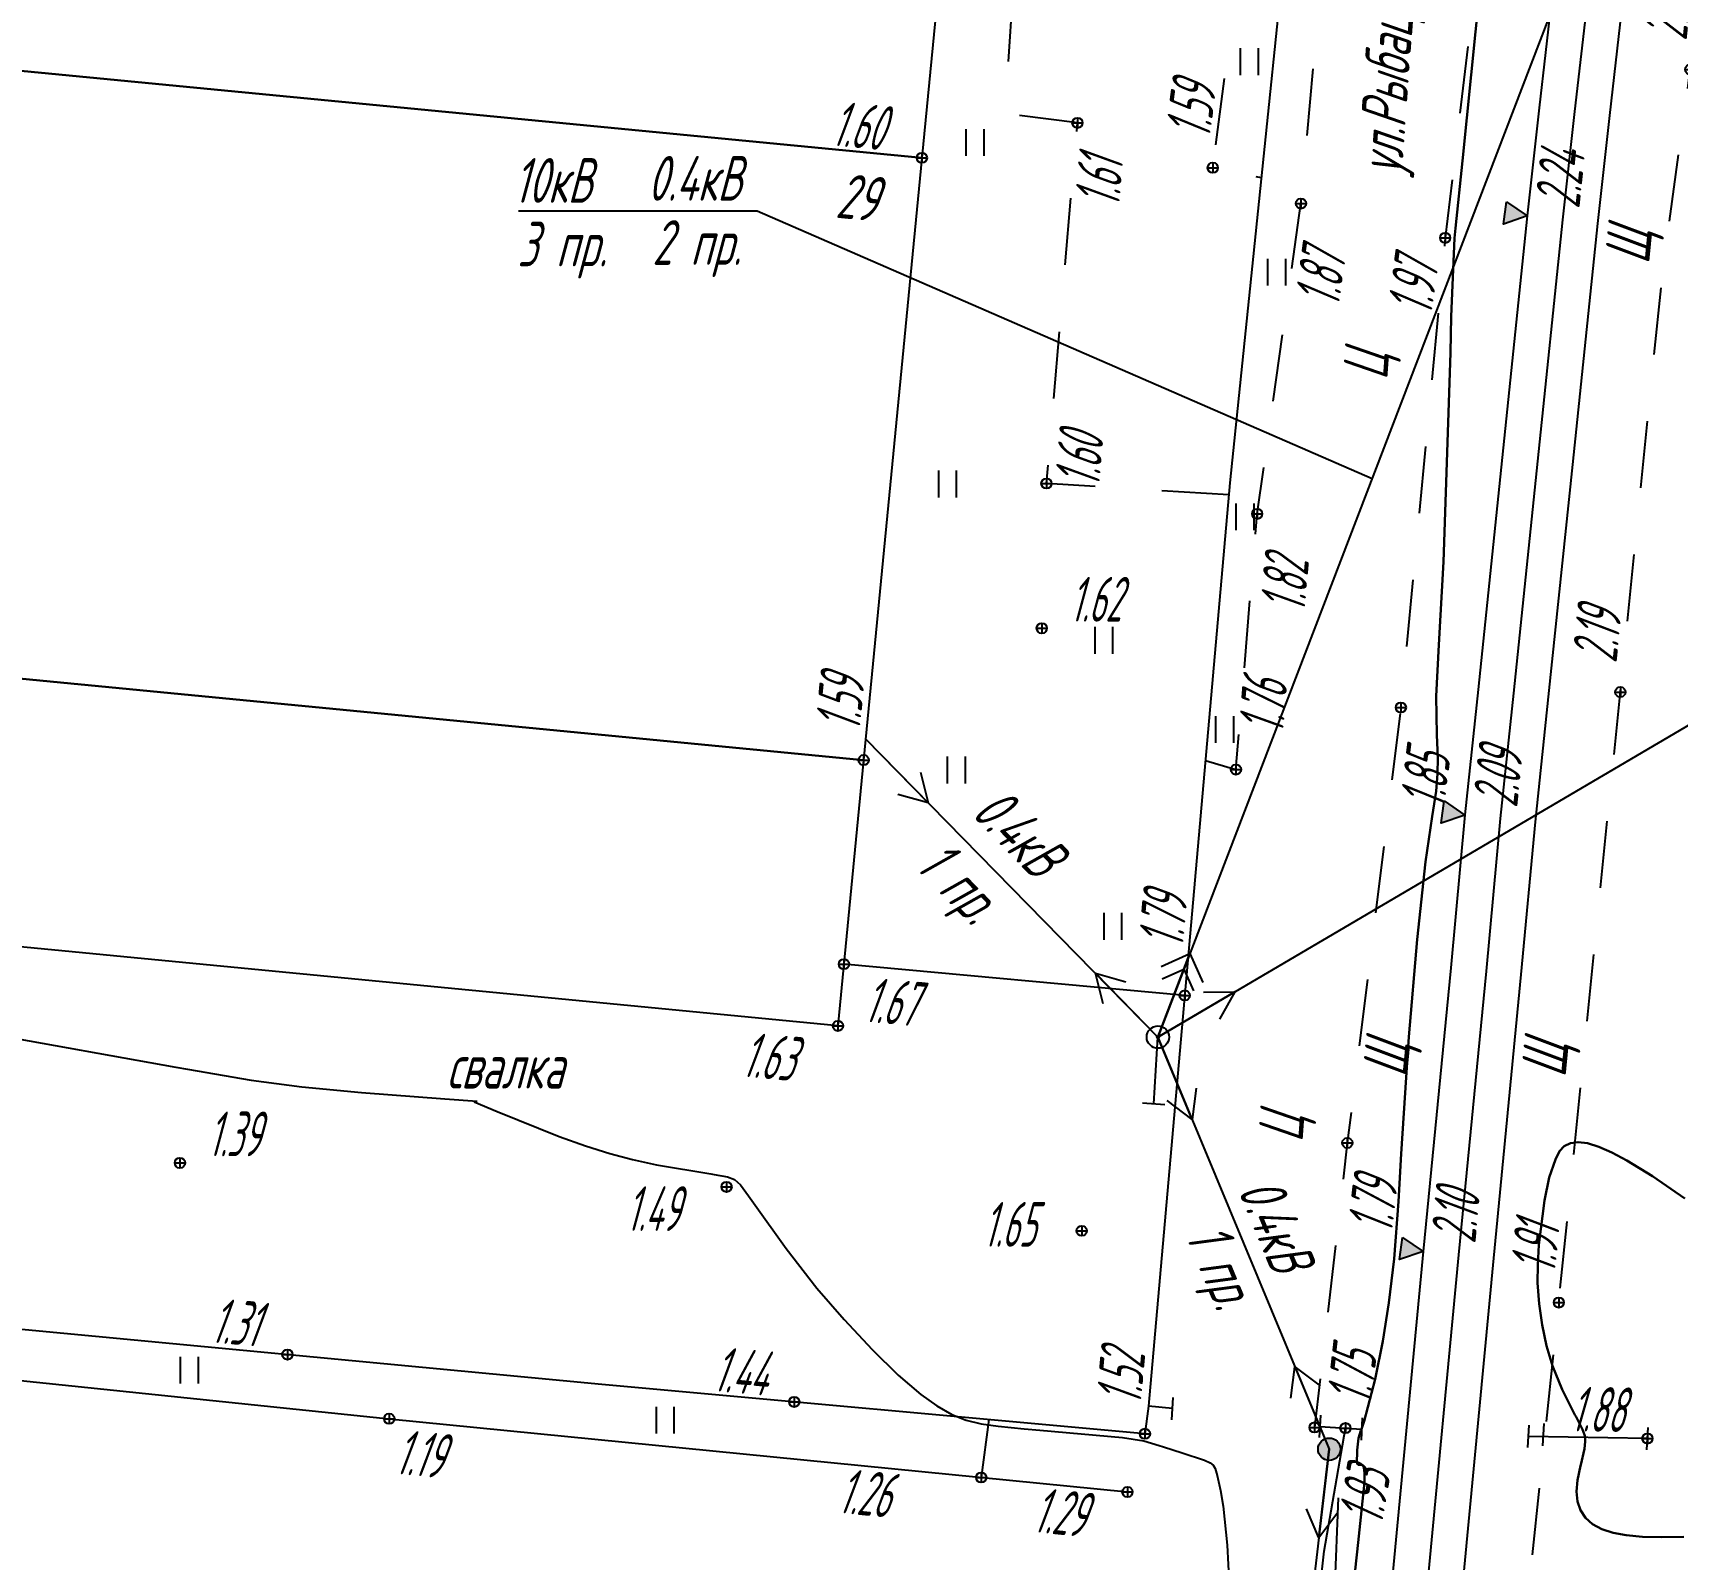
# Model space of a CAD drawing. Extents: x 1233805 to 1234355, y 654698 to 655114.
# Drawn here: x 1233912.5 to 1233949.3, y 654796.11 to 654830.27 of the extents above; entities that cross this region are included whole.
import ezdxf

# ---------------------------------------------------------------- set-up
doc = ezdxf.new("R2010")
doc.units = 0
doc.linetypes.add('ИИDash_15_15', pattern=[3, 1.5, -1.5])
for name, color, linetype, lineweight in [('ИИ_ГОРИЗОНТАЛИ_ОСН', 32, 'Continuous', 25), ('ИИ_ГОРИЗОНТАЛИ_УТОЛЩ', 32, 'Continuous', 30), ('ИИ_ДОРОГИ_АД', 7, 'Continuous', 25), ('ИИ_ДОРОГИ_ЖД', 7, 'Continuous', 25), ('ИИ_ЛЭП_ВН', 250, 'Continuous', 25), ('ИИ_ЛЭП_НН', 250, 'Continuous', 25), ('ИИ_ОГРАДЫ', 7, 'Continuous', 25), ('ИИ_ОТМЕТКИ', 7, 'Continuous', 25), ('ИИ_СООРУЖЕНИЕ', 7, 'Continuous', 25), ('ИИ_СТРОЕНИЕ', 7, 'Continuous', 25), ('ИИ_УГОДЬЯ', 7, 'Continuous', 25)]:
    doc.layers.add(name, color=color, linetype=linetype, lineweight=lineweight)
doc.styles.add('VNIPISIMPLEXCUR', font='simplex.shx', dxfattribs={"width": 0.8, "oblique": 15})
doc.styles.add('ГОСТ 2.304 КУРСИВ', font='cs_gost2304.shx', dxfattribs={"oblique": 15})
doc.linetypes.add('ИИ05155', pattern='A,0,[41,3dservice.shx,S=3,R=0,X=0,Y=0],-12', length=12)
doc.linetypes.add('ИИ052801П', pattern='A,2,[39,3dservice.shx,S=0.8,R=0,X=0,Y=0],2', length=4)
doc.linetypes.add('ИИ054741_6', pattern='A,2,-0.5,[35,3dservice.shx,S=1,R=0,X=0,Y=0],-0.5,2', length=5)
doc.linetypes.add('ИИ054742_3', pattern='A,2,-0.5,[4,3dservice.shx,S=1,R=0,X=0,Y=0],-0.5,2', length=5)
doc.linetypes.add('ИИ054751', pattern='A,2.5,[1,3dservice.shx,S=0.8,R=0,X=0,Y=0],2.5', length=5)
doc.linetypes.add('ИИ054763', pattern='A,2.5,[23,3dservice.shx,S=0.85,R=45,X=0,Y=0],5,[23,3dservice.shx,S=0.85,R=225,X=0,Y=0],2.5', length=10)

# ---------------------------------------------------------------- blocks, each defined once
blk = doc.blocks.new('ИИ05401')
at = {"color": 0, "linetype": 'Continuous', "lineweight": 25}
for points in [[(-0.4, 1.2), (-0.4, 0)], [(0.4, 1.2), (0.4, 0)]]:
    blk.add_lwpolyline(points, dxfattribs=at)
blk = doc.blocks.new('ИИ051081')
at = {"linetype": 'Continuous', "lineweight": 25}
blk.add_hatch(color=0, dxfattribs=at).paths.add_polyline_path([(-0.05, 0, 1), (0.05, 0, 1)])
at = {"color": 0, "linetype": 'Continuous', "lineweight": 25}
for radius in [0.5, 0.05]:
    blk.add_circle((0, 0), radius, dxfattribs=at)
blk = doc.blocks.new('ИИ051141')
at = {"color": 0, "linetype": 'Continuous', "lineweight": 25, "flags": 128}
for points in [[(2.5, 0.75), (3.25, 0), (2.5, -0.75)], [(3, 1), (4, 0), (3, -1)], [(0, 0), (4, 0)]]:
    blk.add_lwpolyline(points, dxfattribs=at)
blk = doc.blocks.new('ИИ051144')
at = {"color": 0, "linetype": 'Continuous', "lineweight": 25, "flags": 128}
for points in [[(4, 0), (0, 0)], [(2.775, 0.707), (4, 0), (2.775, -0.707)]]:
    blk.add_lwpolyline(points, dxfattribs=at)
blk = doc.blocks.new('ИИ05116')
at = {"color": 0, "linetype": 'Continuous', "lineweight": 25, "flags": 128}
for points in [[(3, 0), (0, 0)], [(3, 0.5), (3, -0.5)]]:
    blk.add_lwpolyline(points, dxfattribs=at)
blk = doc.blocks.new('ИИ0510711')
at = {"linetype": 'Continuous', "lineweight": 25}
h = blk.add_hatch(color=0, dxfattribs=at)
edge = h.paths.add_edge_path()
edge.add_arc((0, 0), 0.5, 0, 360)
at = {"color": 0, "linetype": 'Continuous', "lineweight": 25}
blk.add_circle((0, 0), 0.5, dxfattribs=at)
blk = doc.blocks.new('PICKET')
at = {"color": 0, "linetype": 'Continuous', "lineweight": 25}
for p, q in [((-0.23, 0), (0.23, 0)), ((0, 0.23), (0, -0.23))]:
    blk.add_line(p, q, dxfattribs=at)
blk.add_circle((0, 0), 0.23, dxfattribs=at)
at = {"color": 0, "linetype": 'Continuous', "style": 'VNIPISIMPLEXCUR', "oblique": 15, "width": 0.8}
blk.add_attdef('OTMETKA', (1.25, 0.3), '', height=2, dxfattribs=at)
at = {"color": 8, "linetype": 'Continuous', "style": 'VNIPISIMPLEXCUR', "oblique": 15, "width": 0.8, "flags": 1}
blk.add_attdef('NOMER', (1.25, -2.7), '', height=2, dxfattribs=at)
blk = doc.blocks.new('ИИ05025')
at = {"linetype": 'Continuous', "lineweight": 25}
blk.add_hatch(color=0, dxfattribs=at).paths.add_polyline_path([(0.5, 1), (0, 0), (-0.5, 1)])
at = {"color": 0, "linetype": 'Continuous', "lineweight": 25}
blk.add_lwpolyline([(0.5, 1), (0, 0), (-0.5, 1)], close=True, dxfattribs=at)
at = {"color": 0, "linetype": 'Continuous', "style": 'VNIPISIMPLEXCUR', "oblique": 15, "width": 0.8}
blk.add_attdef('HEIGHT', (1.2, 0), '', height=2, dxfattribs=at)

msp = doc.modelspace()

# ---------------------------------------------------------------- linework, layer by layer
at = {"layer": 'ИИ_ГОРИЗОНТАЛИ_ОСН', "elevation": 1.5, "flags": 128}
for points in [[(1233866.984, 654813.491), (1233878.736, 654812.157), (1233892.199, 654810.58), (1233901.166, 654809.5), (1233903.666, 654809.183), (1233905.083, 654808.986), (1233906.349, 654808.784), (1233908.408, 654808.422), (1233911.538, 654807.868), (1233915.699, 654807.123), (1233915.965, 654807.075), (1233917.39, 654806.827), (1233918.519, 654806.679), (1233919.859, 654806.554), (1233921.722, 654806.413), (1233922.444, 654806.362)], [(1233922.378, 654806.348), (1233922.895, 654806.129), (1233924.278, 654805.571), (1233924.874, 654805.36), (1233925.413, 654805.191), (1233925.921, 654805.056), (1233926.461, 654804.936), (1233927.676, 654804.732), (1233927.748, 654804.721), (1233928.047, 654804.669), (1233928.207, 654804.605), (1233928.339, 654804.488), (1233928.521, 654804.243), (1233928.633, 654804.082), (1233929.36, 654803.06), (1233930.05, 654802.178), (1233930.657, 654801.473), (1233931.284, 654800.802), (1233931.869, 654800.231), (1233932.374, 654799.797), (1233932.732, 654799.54), (1233933.071, 654799.349), (1233933.389, 654799.221), (1233933.729, 654799.141), (1233934.107, 654799.084), (1233934.692, 654799.029), (1233935.043, 654799), (1233936.887, 654798.832), (1233937.364, 654798.758), (1233937.711, 654798.655), (1233937.811, 654798.62), (1233938.225, 654798.487), (1233938.724, 654798.324), (1233938.853, 654798.269), (1233938.923, 654798.212), (1233938.966, 654798.135), (1233939.01, 654797.982), (1233939.01, 654797.981), (1233939.01, 654797.979), (1233939.087, 654797.648), (1233939.147, 654797.295), (1233939.236, 654796.421), (1233939.277, 654795.558)]]:
    msp.add_lwpolyline(points, dxfattribs=at)
at = {"layer": 'ИИ_ГОРИЗОНТАЛИ_УТОЛЩ', "elevation": 2, "flags": 128}
for points in [[(1233945.083, 654833.19), (1233944.499, 654827.404), (1233944.343, 654825.901), (1233944.319, 654825.672), (1233944.25, 654823.919), (1233944.228, 654823.105), (1233944.075, 654818.433), (1233943.968, 654816.571), (1233943.909, 654815.422), (1233943.929, 654814.558), (1233943.947, 654814.046), (1233943.942, 654813.687), (1233943.907, 654813.297), (1233943.822, 654812.73), (1233943.671, 654811.714), (1233943.482, 654809.977), (1233943.299, 654807.801), (1233943.13, 654805.182), (1233943.066, 654804.117), (1233942.968, 654802.83), (1233942.855, 654801.845), (1233942.717, 654800.992), (1233942.543, 654800.141), (1233942.296, 654799.196), (1233942.23, 654798.999), (1233942.227, 654798.992), (1233942.17, 654798.814), (1233942.143, 654798.548), (1233942.141, 654798.51), (1233942.14, 654798.501), (1233942.136, 654798.288), (1233942.149, 654798.236), (1233942.171, 654798.217), (1233942.202, 654798.222), (1233942.259, 654798.223), (1233942.293, 654798.164), (1233942.308, 654798.034), (1233942.305, 654797.83), (1233942.168, 654796.482), (1233941.967, 654794.623)], [(1233949.454, 654796.607), (1233948.959, 654796.599), (1233948.53, 654796.612), (1233948.167, 654796.646), (1233947.87, 654796.701), (1233947.616, 654796.784), (1233947.41, 654796.895), (1233947.25, 654797.036), (1233947.138, 654797.205), (1233947.072, 654797.4), (1233947.052, 654797.625), (1233947.074, 654797.878), (1233947.144, 654798.198), (1233947.15, 654798.221), (1233947.23, 654798.576), (1233947.248, 654798.745), (1233947.248, 654798.751), (1233947.248, 654798.786), (1233947.241, 654798.869), (1233947.201, 654798.974), (1233947.186, 654799.009), (1233947.18, 654799.023), (1233947.042, 654799.298), (1233947.018, 654799.343), (1233946.73, 654799.908), (1233946.517, 654800.44), (1233946.382, 654800.887), (1233946.28, 654801.353), (1233946.213, 654801.824), (1233946.182, 654802.292), (1233946.182, 654802.292), (1233946.185, 654802.699), (1233946.211, 654803.143), (1233946.339, 654804.135), (1233946.441, 654804.648), (1233946.581, 654805.055), (1233946.671, 654805.238), (1233946.776, 654805.354), (1233946.914, 654805.423), (1233947.086, 654805.444), (1233947.299, 654805.417), (1233947.552, 654805.339), (1233947.846, 654805.211), (1233948.18, 654805.033), (1233948.75, 654804.679), (1233949.477, 654804.181)]]:
    msp.add_lwpolyline(points, dxfattribs=at)
at = {"layer": 'ИИ_ДОРОГИ_АД', "linetype": 'ИИDash_15_15', "flags": 128}
for points in [[(1233948.684, 654853.571), (1233947.429, 654849.425), (1233946.353, 654841.727), (1233945.186, 654834.789), (1233944.112, 654825.681), (1233943.121, 654815.171), (1233941.922, 654805.424), (1233941.187, 654799.058)], [(1233940.996, 654836.766), (1233942.078, 654837.495), (1233941.443, 654839.682), (1233940.936, 654839.754), (1233940.348, 654839.261), (1233939.56, 654836.275), (1233939.572, 654832.425), (1233938.91, 654827.251), (1233939.996, 654827.03)], [(1233939.271, 654819.93), (1233935.188, 654820.184), (1233935.882, 654828.255), (1233934.256, 654828.466), (1233934.715, 654835.07), (1233930.249, 654835.159), (1233909.205, 654837.032), (1233897.748, 654838.267)], [(1233938.746, 654813.983), (1233939.43, 654813.782), (1233939.904, 654819.504), (1233940.885, 654826.449), (1233941.539, 654833.637), (1233940.682, 654833.708)], [(1233939.015, 654700.479), (1233939.498, 654709.184), (1233940.941, 654731.387), (1233942.25, 654752.471), (1233943.772, 654772.254), (1233945.987, 654795.42), (1233946.656, 654801.852), (1233948.989, 654825.012), (1233949.599, 654829.448), (1233951.829, 654829.422), (1233952.897, 654826.011), (1233954.591, 654822.566), (1233959.096, 654822.006)], [(1233933.896, 654799.234), (1233933.729, 654797.937)]]:
    msp.add_lwpolyline(points, dxfattribs=at)
at = {"layer": 'ИИ_ДОРОГИ_ЖД', "linetype": 'ИИ05155', "flags": 128}
msp.add_lwpolyline([(1234056.942, 655090.19), (1234056.854, 655089.205), (1234056.406, 655084.105), (1234055.956, 655079.572), (1234055.646, 655076.911), (1234055.304, 655074.333), (1234054.619, 655069.165), (1234053.863, 655064.2), (1234053.353, 655061.306), (1234052.529, 655056.897), (1234051.379, 655051.371), (1234050.325, 655046.877), (1234049.422, 655043.305), (1234048.454, 655039.697), (1234047.58, 655036.731), (1234046.039, 655031.861), (1234044.796, 655028.233), (1234043.622, 655025.049), (1234042.179, 655021.319), (1234039.198, 655014.351), (1234037.586, 655010.854), (1234035.853, 655007.29), (1234032.571, 655001.061), (1234029.694, 654995.996), (1234027.122, 654991.839), (1234025.105, 654988.674), (1234022.618, 654984.96), (1234017.595, 654977.758), (1234013.646, 654972.177), (1234008.65, 654965.136), (1234002.28, 654956.181), (1233998.731, 654951.199), (1233994.13, 654944.785), (1233986.376, 654933.838), (1233981.412, 654926.555), (1233978.949, 654922.759), (1233977.301, 654920.189), (1233975.515, 654917.285), (1233974.523, 654915.607), (1233972.599, 654912.296), (1233970.752, 654908.871), (1233969.264, 654906.111), (1233967.73, 654903.067), (1233965.856, 654899.173), (1233963.956, 654895.031), (1233962.058, 654890.564), (1233960.863, 654887.626), (1233960.088, 654885.632), (1233958.345, 654881.005), (1233956.808, 654876.534), (1233955.05, 654871.038), (1233952.603, 654862.181), (1233951.265, 654856.525), (1233950.235, 654851.466), (1233949.674, 654848.496), (1233949.074, 654844.738), (1233947.854, 654835.927), (1233947.007, 654828.506), (1233946.739, 654826.086), (1233946.179, 654820.687), (1233945.641, 654815.488), (1233945.346, 654812.686), (1233945.028, 654809.268), (1233944.413, 654802.921), (1233943.534, 654793.639), (1233940.158, 654750.714), (1233939.536, 654741.634), (1233937.407, 654709.458), (1233936.859, 654700.443)], dxfattribs=at)
at = {"layer": 'ИИ_ДОРОГИ_ЖД'}
for points in [[(1233947.066, 654836.026), (1233946.217, 654828.595), (1233945.948, 654826.171), (1233945.388, 654820.769), (1233944.85, 654815.571), (1233944.555, 654812.765), (1233944.237, 654809.343), (1233943.622, 654802.997), (1233942.742, 654793.707), (1233939.365, 654750.768), (1233938.743, 654741.688), (1233936.614, 654709.508), (1233936.062, 654700.429)], [(1233948.633, 654835.828), (1233947.787, 654828.418), (1233947.519, 654826.003), (1233946.959, 654820.606), (1233946.421, 654815.407), (1233946.127, 654812.609), (1233945.809, 654809.194), (1233945.194, 654802.847), (1233944.316, 654793.571), (1233940.94, 654750.652), (1233940.319, 654741.582), (1233938.191, 654709.408), (1233937.646, 654700.456)]]:
    msp.add_lwpolyline(points, dxfattribs=at)
at = {"layer": 'ИИ_ЛЭП_ВН', "flags": 128}
for points in [[(1233958.083, 654861.007), (1233937.683, 654807.794)], [(1233923.375, 654826.286), (1233928.714, 654826.286), (1233942.475, 654820.295)]]:
    msp.add_lwpolyline(points, dxfattribs=at)
at = {"layer": 'ИИ_ЛЭП_НН', "flags": 128}
for points in [[(1233937.683, 654807.794), (1233970.192, 654826.909)], [(1233937.683, 654807.794), (1233931.143, 654814.465)], [(1233937.683, 654807.794), (1233941.518, 654798.57), (1233940.866, 654793.02), (1233939.519, 654778.199), (1233938.595, 654766.443), (1233937.57, 654754.506), (1233936.513, 654752.358)]]:
    msp.add_lwpolyline(points, dxfattribs=at)
at = {"layer": 'ИИ_ОГРАДЫ', "linetype": 'ИИ054763', "flags": 128}
for points in [[(1233941.192, 654838.665), (1233939.295, 654820.202), (1233937.47, 654799.534)], [(1233938.282, 654808.726), (1233930.656, 654809.426)], [(1233938.009, 654799.48), (1233937.47, 654799.534), (1233937.393, 654798.916), (1233925.237, 654800.021), (1233867.307, 654805.509), (1233834.356, 654808.515)]]:
    msp.add_lwpolyline(points, dxfattribs=at)
at = {"layer": 'ИИ_ОГРАДЫ', "linetype": 'ИИ054742_3', "flags": 128}
msp.add_lwpolyline([(1233901.436, 654801.162), (1233908.845, 654800.457), (1233920.479, 654799.253), (1233937.001, 654797.613)], dxfattribs=at)
at = {"layer": 'ИИ_ОГРАДЫ', "flags": 128}
for points in [[(1233937.995, 654799.23), (1233938.023, 654799.73)], [(1233941.301, 654798.833), (1233941.33, 654799.332)], [(1233942.236, 654798.771), (1233942.265, 654799.27)], [(1233945.961, 654798.606), (1233945.989, 654799.105)], [(1233946.301, 654798.643), (1233946.329, 654799.143)], [(1233948.625, 654798.559), (1233948.654, 654799.058)]]:
    msp.add_lwpolyline(points, dxfattribs=at)
at = {"layer": 'ИИ_ОГРАДЫ', "linetype": 'ИИ054751', "flags": 128}
msp.add_lwpolyline([(1233925.787, 654725.467), (1233935.497, 654724.749), (1233935.912, 654730.54), (1233935.62, 654731.115), (1233936.481, 654742.735), (1233937.216, 654751.377), (1233937.64, 654754.295), (1233938.196, 654760.066), (1233938.767, 654767.909), (1233939.305, 654773.433), (1233940.127, 654783.297), (1233940.686, 654789.866), (1233941.406, 654796.289), (1233941.88, 654799.042)], dxfattribs=at)
at = {"layer": 'ИИ_ОГРАДЫ', "linetype": 'ИИ054741_6'}
for points in [[(1233941.316, 654799.082), (1233941.88, 654799.042), (1233942.251, 654799.02)], [(1233948.64, 654798.809), (1233945.975, 654798.855)]]:
    msp.add_lwpolyline(points, dxfattribs=at)
at = {"layer": 'ИИ_СООРУЖЕНИЕ', "linetype": 'ИИ052801П', "flags": 128}
msp.add_lwpolyline([(1233941.72, 654797.479), (1233941.635, 654795.41), (1233940.953, 654787.34), (1233939.869, 654775.087), (1233939.491, 654770.889), (1233938.497, 654758.959), (1233937.198, 654746.306), (1233936.243, 654733.629), (1233936.058, 654731.427)], dxfattribs=at)
at = {"layer": 'ИИ_СТРОЕНИЕ'}
for points in [[(1233842.145, 654836.196), (1233842.739, 654842.336), (1233932.993, 654833.612), (1233932.4, 654827.472)], [(1233842.145, 654836.196), (1233932.4, 654827.472), (1233931.097, 654813.994), (1233840.842, 654822.718)], [(1233931.097, 654813.994), (1233930.522, 654808.044), (1233840.267, 654816.768), (1233840.842, 654822.718)]]:
    msp.add_lwpolyline(points, close=True, dxfattribs=at)

# ---------------------------------------------------------------- block references
at = {"layer": 'ИИ_ДОРОГИ_ЖД'}
ref = msp.add_blockref('ИИ05025', (1233945.949, 654826.171), dxfattribs=dict(at, xscale=0.4999999999999996, yscale=0.4999999999999996, zscale=0.4999999999999996, rotation=82.27577921875833))
ref.add_attrib('OTMETKA', '2.24', (1233947.114, 654826.324), dxfattribs={"layer": '0', "linetype": 'Continuous', "height": 1, "rotation": 84.0774, "style": 'ГОСТ 2.304 КУРСИВ', "oblique": 15, "width": 0.65})
ref = msp.add_blockref('ИИ05025', (1233944.555, 654812.764), dxfattribs=dict(at, xscale=0.4999999999999996, yscale=0.4999999999999996, zscale=0.4999999999999996, rotation=82.27577921875833))
ref.add_attrib('OTMETKA', '2.09', (1233945.721, 654812.915), dxfattribs={"layer": '0', "linetype": 'Continuous', "height": 1, "rotation": 83.9953, "style": 'ГОСТ 2.304 КУРСИВ', "oblique": 15, "width": 0.65})
ref = msp.add_blockref('ИИ05025', (1233943.622, 654802.997, 2.101), dxfattribs=dict(at, xscale=0.4999999999999996, yscale=0.4999999999999996, zscale=0.4999999999999996, rotation=82.27577921875833))
ref.add_attrib('OTMETKA', '2.10', (1233944.786, 654803.16, 2.101), dxfattribs={"layer": '0', "linetype": 'Continuous', "height": 1, "rotation": 84.5931, "style": 'ГОСТ 2.304 КУРСИВ', "oblique": 15, "width": 0.65})
at = {"layer": 'ИИ_ЛЭП_ВН'}
for name, xscale, yscale, zscale, rotation in [('ИИ051141', 0.4999999999999999, 0.4999999999999999, 0.4999999999999999, 69.02495783817754), ('ИИ05116', 0.5, 0.5, 0.5, 266.3691515455969)]:
    msp.add_blockref(name, (1233937.683, 654807.794), dxfattribs=dict(at, xscale=xscale, yscale=yscale, zscale=zscale, rotation=rotation))
at = {"layer": 'ИИ_ЛЭП_ВН', "xscale": 0.5, "yscale": 0.5, "zscale": 0.5}
msp.add_blockref('ИИ051081', (1233937.683, 654807.794), dxfattribs=at)
at = {"layer": 'ИИ_ЛЭП_НН'}
for p, xscale, yscale, zscale, rotation in [((1233931.143, 654814.465), 0.4999999999999997, 0.4999999999999997, 0.4999999999999997, 314.4310290636406), ((1233937.683, 654807.794), 0.4999999999999997, 0.4999999999999997, 0.4999999999999997, 134.4310290616012), ((1233937.683, 654807.794), 0.4999999999999997, 0.4999999999999997, 0.4999999999999997, 30.45490516970381), ((1233937.683, 654807.794), 0.4999999999999997, 0.4999999999999997, 0.4999999999999997, 292.5774504050914), ((1233941.518, 654798.57), 0.4999999999999996, 0.4999999999999996, 0.4999999999999996, 112.5774504026253), ((1233941.518, 654798.57), 0.4999999999999992, 0.4999999999999992, 0.4999999999999992, 263.3003035996601)]:
    msp.add_blockref('ИИ051144', p, dxfattribs=dict(at, xscale=xscale, yscale=yscale, zscale=zscale, rotation=rotation))
at = {"layer": 'ИИ_ЛЭП_НН', "xscale": 0.5, "yscale": 0.5, "zscale": 0.5}
msp.add_blockref('ИИ0510711', (1233941.518, 654798.57, 4.484), dxfattribs=at)
at = {"layer": 'ИИ_ОТМЕТКИ'}
ref = msp.add_blockref('PICKET', (1233949.599, 654829.448, 2.094), dxfattribs=dict(at, xscale=0.5, yscale=0.5, zscale=0.5))
ref.add_attrib('OTMETKA', '2.09', (1233949.514, 654830.085, 2.094), dxfattribs={"layer": '0', "color": 0, "linetype": 'Continuous', "height": 1, "rotation": 84.0736, "style": 'ГОСТ 2.304 КУРСИВ', "oblique": 15, "width": 0.65})
ref = msp.add_blockref('PICKET', (1233938.91, 654827.251, 1.594), dxfattribs=dict(at, xscale=0.5, yscale=0.5, zscale=0.5))
ref.add_attrib('OTMETKA', '1.59', (1233938.841, 654827.89, 1.594), dxfattribs={"layer": '0', "color": 0, "linetype": 'Continuous', "height": 1, "rotation": 82.7083, "style": 'ГОСТ 2.304 КУРСИВ', "oblique": 15, "width": 0.65})
ref = msp.add_blockref('PICKET', (1233932.4, 654827.472, 1.603), dxfattribs=dict(at, xscale=0.5, yscale=0.5, zscale=0.5))
ref.add_attrib('OTMETKA', '1.60', (1233930.364, 654827.75, 1.603), dxfattribs={"layer": '0', "color": 0, "linetype": 'Continuous', "height": 1, "rotation": 354.479, "style": 'ГОСТ 2.304 КУРСИВ', "oblique": 15, "width": 0.65})
ref = msp.add_blockref('PICKET', (1233935.882, 654828.255, 1.61), dxfattribs=dict(at, xscale=0.5, yscale=0.5, zscale=0.5))
ref.add_attrib('OTMETKA', '1.61', (1233936.814, 654826.358, 1.61), dxfattribs={"layer": '0', "color": 0, "linetype": 'Continuous', "height": 1, "rotation": 85.0895, "style": 'ГОСТ 2.304 КУРСИВ', "oblique": 15, "width": 0.65})
ref = msp.add_blockref('PICKET', (1233940.885, 654826.449, 1.871), dxfattribs=dict(at, xscale=0.5, yscale=0.5, zscale=0.5))
ref.add_attrib('OTMETKA', '1.87', (1233941.73, 654824.124, 1.871), dxfattribs={"layer": '0', "color": 0, "linetype": 'Continuous', "height": 1, "rotation": 81.9646, "style": 'ГОСТ 2.304 КУРСИВ', "oblique": 15, "width": 0.65})
ref = msp.add_blockref('PICKET', (1233944.112, 654825.681, 1.971), dxfattribs=dict(at, xscale=0.5, yscale=0.5, zscale=0.5))
ref.add_attrib('OTMETKA', '1.97', (1233943.803, 654823.934, 1.971), dxfattribs={"layer": '0', "color": 0, "linetype": 'Continuous', "height": 1, "rotation": 81.9646, "style": 'ГОСТ 2.304 КУРСИВ', "oblique": 15, "width": 0.65})
ref = msp.add_blockref('PICKET', (1233935.188, 654820.184, 1.596), dxfattribs=dict(at, xscale=0.5, yscale=0.5, zscale=0.5))
ref.add_attrib('OTMETKA', '1.60', (1233936.368, 654820.093, 1.596), dxfattribs={"layer": '0', "color": 0, "linetype": 'Continuous', "height": 1, "rotation": 85.0895, "style": 'ГОСТ 2.304 КУРСИВ', "oblique": 15, "width": 0.65})
ref = msp.add_blockref('PICKET', (1233939.904, 654819.504, 1.823), dxfattribs=dict(at, xscale=0.5, yscale=0.5, zscale=0.5))
ref.add_attrib('OTMETKA', '1.82', (1233940.968, 654817.292, 1.823), dxfattribs={"layer": '0', "color": 0, "linetype": 'Continuous', "height": 1, "rotation": 85.2604, "style": 'ГОСТ 2.304 КУРСИВ', "oblique": 15, "width": 0.65})
ref = msp.add_blockref('PICKET', (1233935.084, 654816.943, 1.624), dxfattribs=dict(at, xscale=0.5, yscale=0.5, zscale=0.5))
ref.add_attrib('OTMETKA', '1.62', (1233935.709, 654817.093, 1.624), dxfattribs={"layer": '0', "color": 0, "linetype": 'Continuous', "height": 1, "style": 'ГОСТ 2.304 КУРСИВ', "oblique": 15, "width": 0.65})
ref = msp.add_blockref('PICKET', (1233948.033, 654815.517, 2.193), dxfattribs=dict(at, xscale=0.5, yscale=0.5, zscale=0.5))
ref.add_attrib('OTMETKA', '2.19', (1233947.946, 654816.154, 2.193), dxfattribs={"layer": '0', "color": 0, "linetype": 'Continuous', "height": 1, "rotation": 84.2469, "style": 'ГОСТ 2.304 КУРСИВ', "oblique": 15, "width": 0.65})
ref = msp.add_blockref('PICKET', (1233931.097, 654813.994, 1.587), dxfattribs=dict(at, xscale=0.5, yscale=0.5, zscale=0.5))
ref.add_attrib('OTMETKA', '1.59', (1233931.008, 654814.631, 1.587), dxfattribs={"layer": '0', "color": 0, "linetype": 'Continuous', "height": 1, "rotation": 84.479, "style": 'ГОСТ 2.304 КУРСИВ', "oblique": 15, "width": 0.65})
ref = msp.add_blockref('PICKET', (1233939.43, 654813.782, 1.76), dxfattribs=dict(at, xscale=0.5, yscale=0.5, zscale=0.5))
ref.add_attrib('OTMETKA', '1.76', (1233940.485, 654814.576, 1.76), dxfattribs={"layer": '0', "color": 0, "linetype": 'Continuous', "height": 1, "rotation": 85.2604, "style": 'ГОСТ 2.304 КУРСИВ', "oblique": 15, "width": 0.65})
ref = msp.add_blockref('PICKET', (1233943.121, 654815.171, 1.848), dxfattribs=dict(at, xscale=0.5, yscale=0.5, zscale=0.5))
ref.add_attrib('OTMETKA', '1.85', (1233944.088, 654812.896, 1.848), dxfattribs={"layer": '0', "color": 0, "linetype": 'Continuous', "height": 1, "rotation": 82.9839, "style": 'ГОСТ 2.304 КУРСИВ', "oblique": 15, "width": 0.65})
ref = msp.add_blockref('PICKET', (1233938.282, 654808.726, 1.789), dxfattribs=dict(at, xscale=0.5, yscale=0.5, zscale=0.5))
ref.add_attrib('OTMETKA', '1.79', (1233938.243, 654809.782, 1.789), dxfattribs={"layer": '0', "color": 0, "linetype": 'Continuous', "height": 1, "rotation": 84.9557, "style": 'ГОСТ 2.304 КУРСИВ', "oblique": 15, "width": 0.65})
ref = msp.add_blockref('PICKET', (1233930.656, 654809.426, 1.67), dxfattribs=dict(at, xscale=0.5, yscale=0.5, zscale=0.5))
ref.add_attrib('OTMETKA', '1.67', (1233931.093, 654808.139, 1.67), dxfattribs={"layer": '0', "color": 0, "linetype": 'Continuous', "height": 1, "rotation": 354.7502, "style": 'ГОСТ 2.304 КУРСИВ', "oblique": 15, "width": 0.65})
ref = msp.add_blockref('PICKET', (1233930.522, 654808.044, 1.63), dxfattribs=dict(at, xscale=0.5, yscale=0.5, zscale=0.5))
ref.add_attrib('OTMETKA', '1.63', (1233928.355, 654806.914, 1.63), dxfattribs={"layer": '0', "color": 0, "linetype": 'Continuous', "height": 1, "rotation": 354.479, "style": 'ГОСТ 2.304 КУРСИВ', "oblique": 15, "width": 0.65})
ref = msp.add_blockref('PICKET', (1233915.794, 654804.977, 1.393), dxfattribs=dict(at, xscale=0.5, yscale=0.5, zscale=0.5))
ref.add_attrib('OTMETKA', '1.39', (1233916.419, 654805.127, 1.393), dxfattribs={"layer": '0', "color": 0, "linetype": 'Continuous', "height": 1, "style": 'ГОСТ 2.304 КУРСИВ', "oblique": 15, "width": 0.65})
ref = msp.add_blockref('PICKET', (1233941.922, 654805.424, 1.793), dxfattribs=dict(at, xscale=0.5, yscale=0.5, zscale=0.5))
ref.add_attrib('OTMETKA', '1.79', (1233942.92, 654803.39, 1.793), dxfattribs={"layer": '0', "color": 0, "linetype": 'Continuous', "height": 1, "rotation": 83.4121, "style": 'ГОСТ 2.304 КУРСИВ', "oblique": 15, "width": 0.65})
ref = msp.add_blockref('PICKET', (1233928.029, 654804.441, 1.492), dxfattribs=dict(at, xscale=0.5, yscale=0.5, zscale=0.5))
ref.add_attrib('OTMETKA', '1.49', (1233925.78, 654803.455, 1.492), dxfattribs={"layer": '0', "color": 0, "linetype": 'Continuous', "height": 1, "style": 'ГОСТ 2.304 КУРСИВ', "oblique": 15, "width": 0.65})
ref = msp.add_blockref('PICKET', (1233935.977, 654803.458, 1.646), dxfattribs=dict(at, xscale=0.5, yscale=0.5, zscale=0.5))
ref.add_attrib('OTMETKA', '1.65', (1233933.773, 654803.103, 1.646), dxfattribs={"layer": '0', "color": 0, "linetype": 'Continuous', "height": 1, "style": 'ГОСТ 2.304 КУРСИВ', "oblique": 15, "width": 0.65})
ref = msp.add_blockref('PICKET', (1233946.656, 654801.852, 1.911), dxfattribs=dict(at, xscale=0.5, yscale=0.5, zscale=0.5))
ref.add_attrib('OTMETKA', '1.91', (1233946.569, 654802.489, 1.911), dxfattribs={"layer": '0', "color": 0, "linetype": 'Continuous', "height": 1, "rotation": 84.2469, "style": 'ГОСТ 2.304 КУРСИВ', "oblique": 15, "width": 0.65})
ref = msp.add_blockref('PICKET', (1233918.199, 654800.688, 1.312), dxfattribs=dict(at, xscale=0.5, yscale=0.5, zscale=0.5))
ref.add_attrib('OTMETKA', '1.31', (1233916.471, 654800.962, 1.312), dxfattribs={"layer": '0', "color": 0, "linetype": 'Continuous', "height": 1, "rotation": 354.5885, "style": 'ГОСТ 2.304 КУРСИВ', "oblique": 15, "width": 0.65})
ref = msp.add_blockref('PICKET', (1233929.543, 654799.63, 1.441), dxfattribs=dict(at, xscale=0.5, yscale=0.5, zscale=0.5))
ref.add_attrib('OTMETKA', '1.44', (1233927.711, 654799.873, 1.441), dxfattribs={"layer": '0', "color": 0, "linetype": 'Continuous', "height": 1, "rotation": 354.8042, "style": 'ГОСТ 2.304 КУРСИВ', "oblique": 15, "width": 0.65})
ref = msp.add_blockref('PICKET', (1233937.393, 654798.916, 1.516), dxfattribs=dict(at, xscale=0.5, yscale=0.5, zscale=0.5))
ref.add_attrib('OTMETKA', '1.52', (1233937.299, 654799.552, 1.516), dxfattribs={"layer": '0', "color": 0, "linetype": 'Continuous', "height": 1, "rotation": 84.9557, "style": 'ГОСТ 2.304 КУРСИВ', "oblique": 15, "width": 0.65})
ref = msp.add_blockref('PICKET', (1233941.187, 654799.058, 1.745), dxfattribs=dict(at, xscale=0.5, yscale=0.5, zscale=0.5))
ref.add_attrib('OTMETKA', '1.75', (1233942.451, 654799.554, 1.745), dxfattribs={"layer": '0', "color": 0, "linetype": 'Continuous', "height": 1, "rotation": 83.4121, "style": 'ГОСТ 2.304 КУРСИВ', "oblique": 15, "width": 0.65})
ref = msp.add_blockref('PICKET', (1233948.64, 654798.809, 1.882), dxfattribs=dict(at, xscale=0.5, yscale=0.5, zscale=0.5))
ref.add_attrib('OTMETKA', '1.88', (1233946.916, 654798.972, 1.882), dxfattribs={"layer": '0', "color": 0, "linetype": 'Continuous', "height": 1, "rotation": 358.9916, "style": 'ГОСТ 2.304 КУРСИВ', "oblique": 15, "width": 0.65})
ref = msp.add_blockref('PICKET', (1233920.479, 654799.253, 1.193), dxfattribs=dict(at, xscale=0.5, yscale=0.5, zscale=0.5))
ref.add_attrib('OTMETKA', '1.19', (1233920.592, 654798.022, 1.193), dxfattribs={"layer": '0', "color": 0, "linetype": 'Continuous', "height": 1, "rotation": 354.3313, "style": 'ГОСТ 2.304 КУРСИВ', "oblique": 15, "width": 0.65})
ref = msp.add_blockref('PICKET', (1233941.88, 654799.042, 1.934), dxfattribs=dict(at, xscale=0.5, yscale=0.5, zscale=0.5))
ref.add_attrib('OTMETKA', '1.93', (1233942.698, 654796.862, 1.934), dxfattribs={"layer": '0', "color": 0, "linetype": 'Continuous', "height": 1, "rotation": 80.2306, "style": 'ГОСТ 2.304 КУРСИВ', "oblique": 15, "width": 0.65})
ref = msp.add_blockref('PICKET', (1233933.729, 654797.937, 1.263), dxfattribs=dict(at, xscale=0.5, yscale=0.5, zscale=0.5))
ref.add_attrib('OTMETKA', '1.26', (1233930.506, 654797.149, 1.263), dxfattribs={"layer": '0', "color": 0, "linetype": 'Continuous', "height": 1, "rotation": 354.3313, "style": 'ГОСТ 2.304 КУРСИВ', "oblique": 15, "width": 0.65})
ref = msp.add_blockref('PICKET', (1233937.001, 654797.613, 1.29), dxfattribs=dict(at, xscale=0.5, yscale=0.5, zscale=0.5))
ref.add_attrib('OTMETKA', '1.29', (1233934.868, 654796.719, 1.29), dxfattribs={"layer": '0', "color": 0, "linetype": 'Continuous', "height": 1, "rotation": 354.3313, "style": 'ГОСТ 2.304 КУРСИВ', "oblique": 15, "width": 0.65})
at = {"layer": 'ИИ_УГОДЬЯ', "xscale": 0.5, "yscale": 0.5, "zscale": 0.5}
for p in [(1233939.724, 654829.326), (1233933.586, 654827.517), (1233940.338, 654824.613), (1233932.969, 654819.873), (1233939.63, 654819.137), (1233936.469, 654816.373), (1233939.175, 654814.377), (1233933.169, 654813.473), (1233936.669, 654809.973), (1233915.999, 654800.041), (1233926.65, 654798.921)]:
    msp.add_blockref('ИИ05401', p, dxfattribs=at)

# ---------------------------------------------------------------- texts
at = {"layer": 'ИИ_ДОРОГИ_АД', "style": 'ГОСТ 2.304 КУРСИВ', "oblique": 15, "width": 0.8}
for s, p in [('ул.Рыбацкая', (1233943.145, 654827.084)), ('Ц', (1233942.814, 654822.489)), ('Ц', (1233940.918, 654805.428))]:
    msp.add_text(s, height=1, rotation=85.962, dxfattribs=at).set_placement(p)
at = {"layer": 'ИИ_ДОРОГИ_ЖД', "style": 'ГОСТ 2.304 КУРСИВ', "oblique": 15, "width": 0.8}
for p in [(1233948.673, 654825.073), (1233943.255, 654806.872), (1233946.803, 654806.872)]:
    msp.add_text('Щ', height=1, rotation=84.4645, dxfattribs=at).set_placement(p)
at = {"layer": 'ИИ_ЛЭП_ВН', "style": 'ГОСТ 2.304 КУРСИВ', "oblique": 15, "width": 0.8}
for s, p in [('10кВ', (1233923.262, 654826.467)), ('3 пр.', (1233923.346, 654825.043))]:
    msp.add_text(s, height=1, dxfattribs=at).set_placement(p)
at = {"layer": 'ИИ_ЛЭП_НН', "style": 'ГОСТ 2.304 КУРСИВ', "oblique": 15, "width": 0.8}
for s, p in [('0.4кВ', (1233926.26, 654826.514)), ('2 пр.', (1233926.365, 654825.077))]:
    msp.add_text(s, height=1, dxfattribs=at).set_placement(p)
for s, rotation, p in [('0.4кВ', 314.431, (1233933.479, 654812.785)), ('1 пр.', 314.431, (1233932.228, 654811.589)), ('0.4кВ', 292.5775, (1233939.461, 654804.38)), ('1 пр.', 292.5775, (1233938.294, 654803.351))]:
    msp.add_text(s, height=1, rotation=rotation, dxfattribs=at).set_placement(p)
at = {"layer": 'ИИ_СТРОЕНИЕ', "style": 'ГОСТ 2.304 КУРСИВ', "oblique": 15, "width": 0.8}
msp.add_text('29', height=1, rotation=354.479, dxfattribs=at).set_placement((1233930.451, 654826.136))
at = {"layer": 'ИИ_УГОДЬЯ', "style": 'ГОСТ 2.304 КУРСИВ', "oblique": 15, "width": 0.8}
msp.add_text('свалка', height=1, dxfattribs=at).set_placement((1233921.763, 654806.643))

doc.saveas('drawing.dxf')
